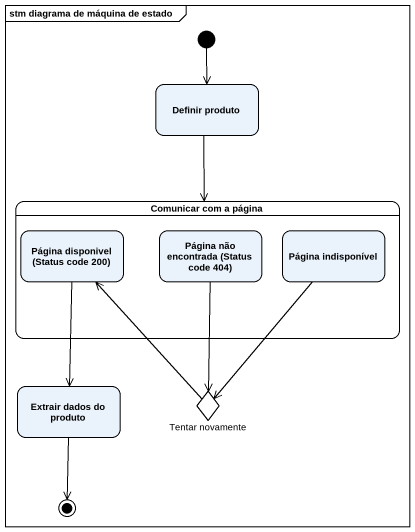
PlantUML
@startuml
mainframe stm diagrama de máquina de estado
hide empty description
state "Definir produto" as Definir_produto
state "Comunicar com a página" as Comunicar_com_a_página {
  state "Página disponivel (Status code 200)" as Página_disponivel_Status
  state "Página não encontrada (Status code 404)" as Página_não_encontrada
  state "Página indisponível" as Página_indisponível
}
state "Extrair dados do produto" as Extrair_dados_do_produto
state "Tentar novamente" as Tentar_novamente <<choice>>
[*] --> Definir_produto
Definir_produto --> Comunicar_com_a_página
Página_disponivel_Status --> Extrair_dados_do_produto
Página_não_encontrada --> Tentar_novamente
Página_indisponível --> Tentar_novamente
Tentar_novamente -up-> Página_disponivel_Status
Extrair_dados_do_produto --> [*]
@enduml
